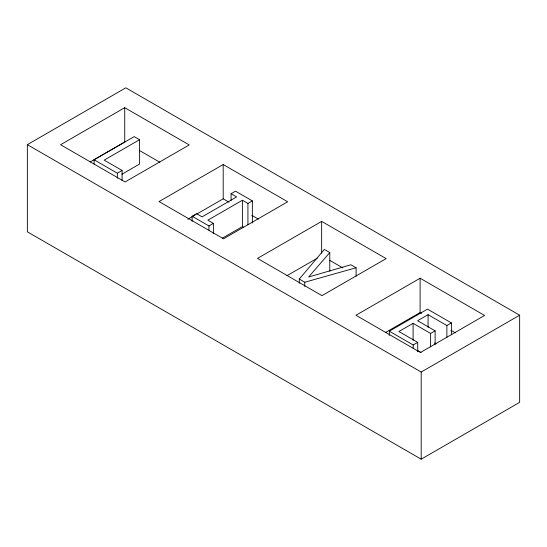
<?xml version="1.0" encoding="UTF-8"?>
<svg xmlns="http://www.w3.org/2000/svg" width="547" height="547" viewBox="0 0 547 547"><rect width="100%" height="100%" fill="white"/><g stroke="black" fill="none" stroke-linecap="round" stroke-linejoin="round"><path stroke-width="0.82" d="M299.284 283.312L299.284 279.066L324.344 249.439L329.779 252.577L329.779 271.237M329.779 252.577L308.645 276.98L350.914 264.775L356.097 267.77L356.097 276.249M27.35 144.661L125.81 87.814L519.65 315.202L519.65 402.339L421.19 459.186L27.35 231.798L27.35 144.661L421.19 372.042L519.65 315.202M124.73 107.691L60.573 144.729L125.065 181.96L189.214 144.921L124.73 107.691L124.73 141.974L90.07 161.987M94.098 163.984L94.098 159.786L134.22 136.62L139.553 139.697L139.553 164.059L121.865 174.274M139.553 139.697L104.176 160.127L122.09 170.473L122.09 180.551M94.098 159.786L117.352 173.208L122.09 170.473M223.19 164.531L159.033 201.57L223.525 238.8L287.674 201.768L223.19 164.531L223.19 198.821L196.647 214.15M192.113 221.316L192.113 216.215L196.544 213.658L202.082 216.858L236.619 196.92L231.08 193.72L231.08 200.523M231.08 193.72L235.511 191.163L252.358 200.886L252.358 222.991M187.792 219.258L195.17 214.998M252.358 200.886L247.928 203.443L242.389 200.25L207.853 220.188L213.392 223.388L213.392 233.59M192.113 216.215L208.961 225.945L213.392 223.388M222.547 238.054L242.389 226.602L243.777 227.402M321.65 221.378L257.493 258.416L321.985 295.647L386.134 258.608L321.65 221.378L321.65 253.158M286.99 275.674L317.226 258.225M420.11 278.225L355.953 315.263L420.445 352.494L484.594 315.455L420.11 278.225L420.11 312.515L385.45 332.521M389.32 335.427L389.32 331.188L427.508 309.137L451.391 322.921L451.391 334.798M435.125 344.398L435.125 330.832L430.612 333.438L413.094 323.325L398.913 331.509L417.71 342.367L417.71 351.694M451.391 322.921L446.872 325.527L428.075 314.675L417.607 320.72L435.125 330.832M389.32 331.188L413.197 344.972L417.71 342.367M299.284 279.066L304.768 282.238L356.097 267.77M139.382 150.439L159.902 162.281M223.19 198.821L229.049 202.205M251.77 215.32L258.362 219.128M329.711 260.324L342.901 267.934M420.11 312.515L421.573 313.356M450.885 330.279L455.282 332.822M434.585 343.031L436.027 343.865M417.477 350.449L421.122 352.555M446.872 325.527L446.872 337.403M430.612 333.438L430.612 347.01M428.075 314.675L428.075 327.4M421.19 372.042L421.19 459.186M413.197 344.972L413.197 348.364M413.094 323.325L413.094 340.289M304.768 282.238L304.768 286.478M247.928 203.443L247.928 224.701M242.389 200.25L242.389 226.602M208.961 225.945L208.961 230.198M117.352 173.208L117.352 178.247"/></g></svg>
